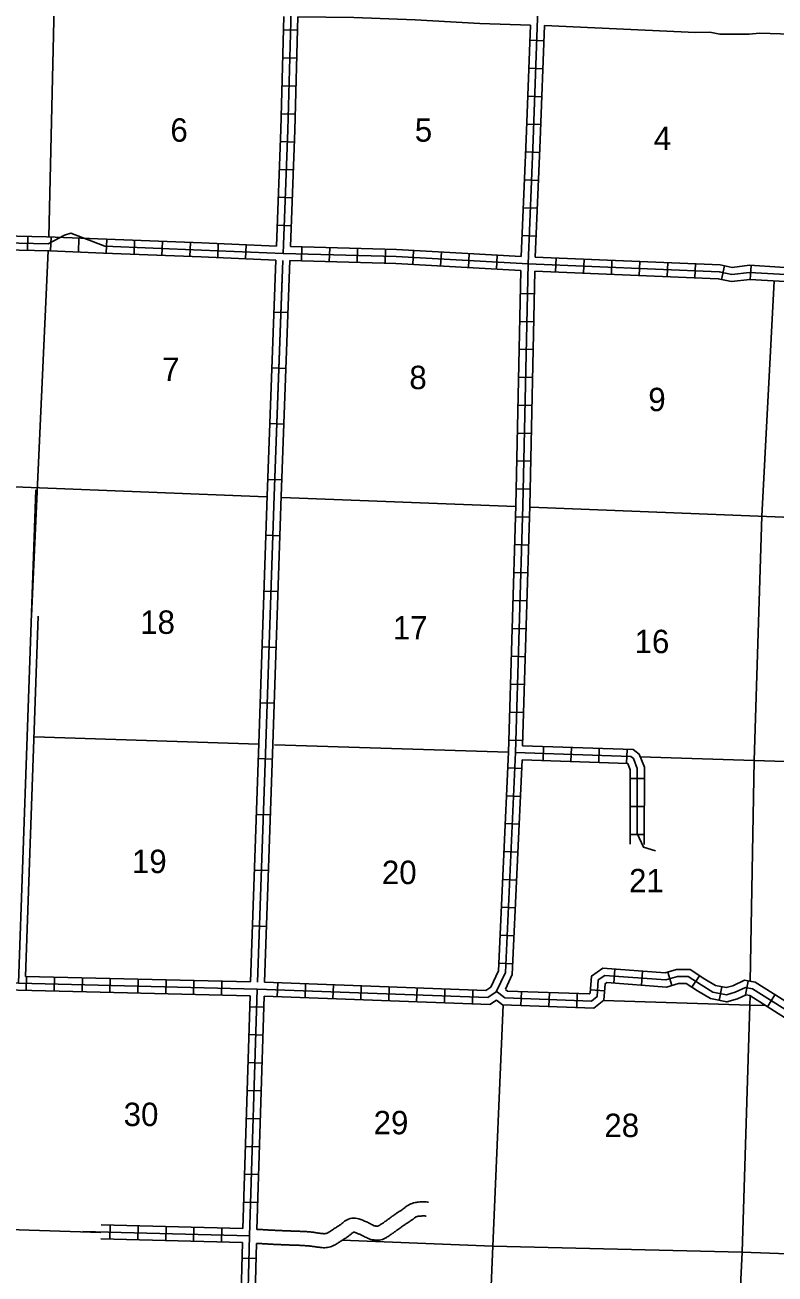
# Model space of a CAD drawing. Extents: x 718047 to 1161319, y 16095590 to 16471709.
# Drawn here: x 952016 to 968056, y 16156023 to 16182709 of the extents above; entities that cross this region are included whole.
import ezdxf

# ---------------------------------------------------------------- set-up
doc = ezdxf.new("R2010")
doc.units = 0
for name, color, linetype in [('L11', 7, 'Continuous'), ('L13', 7, 'Continuous'), ('L14', 7, 'Continuous'), ('L8', 7, 'Continuous'), ('L9', 7, 'Continuous')]:
    doc.layers.add(name, color=color, linetype=linetype)

msp = doc.modelspace()

# ---------------------------------------------------------------- linework, layer by layer
at = {"layer": 'L11'}
msp.add_line((952031, 16162382), (952302, 16170077), dxfattribs=at)
for points in [[(963124, 16182696), (966358, 16182546), (966665, 16182553), (966878, 16182513), (967501, 16182511), (967725, 16182537), (968402, 16182516)], [(960649, 16157555), (960623, 16157560), (960596, 16157562), (960570, 16157564), (960544, 16157565), (960519, 16157565), (960494, 16157563), (960478, 16157562), (960457, 16157562), (960429, 16157560), (960403, 16157557), (960382, 16157554), (960357, 16157550), (960324, 16157543), (960293, 16157532), (960265, 16157521), (960239, 16157508), (960215, 16157494), (960190, 16157479), (960169, 16157463), (960150, 16157449), (960137, 16157438), (960125, 16157430), (960107, 16157418), (960089, 16157405), (960072, 16157392), (960060, 16157383), (960049, 16157376), (960035, 16157367), (960016, 16157356), (959996, 16157343), (959976, 16157330), (959962, 16157320), (959946, 16157310), (959926, 16157297), (959907, 16157283), (959889, 16157269), (959872, 16157257), (959858, 16157246), (959844, 16157236), (959828, 16157225), (959811, 16157212), (959794, 16157200), (959784, 16157193), (959778, 16157189), (959762, 16157177), (959746, 16157166), (959730, 16157154), (959713, 16157142), (959697, 16157131), (959681, 16157119), (959668, 16157109), (959665, 16157107), (959651, 16157098), (959637, 16157088), (959622, 16157079), (959606, 16157069), (959592, 16157060), (959581, 16157054), (959573, 16157050), (959570, 16157049), (959563, 16157047), (959554, 16157045), (959548, 16157045), (959542, 16157045), (959531, 16157046), (959517, 16157047), (959508, 16157049), (959498, 16157051), (959486, 16157055), (959473, 16157060), (959460, 16157065), (959447, 16157071), (959436, 16157077), (959422, 16157085), (959402, 16157096), (959380, 16157108), (959360, 16157118), (959339, 16157128), (959319, 16157137), (959299, 16157146), (959279, 16157154), (959260, 16157162), (959240, 16157171), (959217, 16157180), (959196, 16157187), (959177, 16157194), (959153, 16157202), (959119, 16157211), (959084, 16157216), (959047, 16157218), (959009, 16157215), (958969, 16157207), (958936, 16157195), (958908, 16157183), (958878, 16157167), (958852, 16157150), (958832, 16157135), (958811, 16157119), (958793, 16157104)], [(958791, 16157102), (958780, 16157091), (958770, 16157084), (958757, 16157074), (958742, 16157064), (958729, 16157055), (958714, 16157046), (958697, 16157035), (958679, 16157023), (958661, 16157011), (958646, 16157001), (958631, 16156992), (958613, 16156981), (958593, 16156968), (958578, 16156957), (958564, 16156948), (958547, 16156938), (958529, 16156927), (958515, 16156917), (958502, 16156910), (958490, 16156903), (958478, 16156898), (958470, 16156894), (958461, 16156892), (958450, 16156889), (958440, 16156887), (958430, 16156886), (958420, 16156885), (958409, 16156885), (958395, 16156886), (958378, 16156888), (958360, 16156890), (958340, 16156892), (958322, 16156894), (958305, 16156896), (958286, 16156899), (958267, 16156902), (958246, 16156905), (958225, 16156908), (958204, 16156911), (958183, 16156914), (958162, 16156916), (958141, 16156919), (958120, 16156921), (958099, 16156923), (958078, 16156924), (958057, 16156926), (958036, 16156928), (958015, 16156929), (957994, 16156930), (957954, 16156932), (957934, 16156933), (957914, 16156934), (957900, 16156935), (957891, 16156936), (957872, 16156936), (957852, 16156937), (957832, 16156938), (957812, 16156939), (957792, 16156939), (957772, 16156940), (957752, 16156941), (957732, 16156942), (957712, 16156942), (957692, 16156943), (957672, 16156944), (957657, 16156944), (957652, 16156945), (957648, 16156945), (957632, 16156945), (957612, 16156946), (957592, 16156947), (957572, 16156948), (957552, 16156949), (957532, 16156949), (957512, 16156950), (957492, 16156951), (957452, 16156953), (957432, 16156953), (957412, 16156954), (957411, 16156954), (957392, 16156955), (957374, 16156956), (957354, 16156957), (957334, 16156958), (957315, 16156959), (957295, 16156960), (957275, 16156961), (957255, 16156962), (957234, 16156963), (957213, 16156964), (957194, 16156965), (957175, 16156966), (957155, 16156967), (957136, 16156969), (957116, 16156970), (957096, 16156971), (957076, 16156972)], [(960596, 16157260), (960583, 16157262), (960571, 16157264), (960557, 16157265), (960543, 16157265), (960528, 16157265), (960512, 16157264), (960489, 16157262), (960470, 16157262), (960458, 16157261), (960444, 16157260), (960425, 16157257), (960411, 16157255), (960404, 16157253), (960398, 16157251), (960389, 16157247), (960379, 16157242), (960368, 16157236), (960359, 16157231), (960348, 16157223), (960335, 16157212), (960317, 16157198), (960296, 16157184), (960281, 16157173), (960267, 16157163), (960251, 16157151), (960232, 16157137), (960209, 16157122), (960189, 16157110), (960173, 16157100), (960160, 16157092), (960146, 16157083), (960128, 16157070), (960110, 16157059), (960097, 16157050), (960084, 16157040), (960069, 16157030), (960054, 16157018), (960036, 16157005), (960018, 16156991), (960001, 16156980), (959986, 16156969), (959970, 16156957), (959960, 16156950), (959954, 16156945), (959937, 16156934), (959921, 16156922), (959905, 16156910), (959889, 16156899), (959872, 16156887), (959856, 16156875), (959844, 16156867), (959840, 16156864), (959821, 16156850), (959802, 16156837), (959783, 16156825), (959765, 16156814), (959745, 16156802), (959721, 16156788), (959693, 16156774), (959659, 16156762), (959627, 16156754), (959597, 16156748), (959563, 16156745), (959529, 16156745), (959500, 16156747), (959474, 16156750), (959444, 16156755), (959415, 16156763), (959389, 16156771), (959364, 16156780), (959341, 16156790), (959317, 16156801), (959292, 16156813), (959271, 16156825), (959257, 16156834), (959243, 16156841), (959228, 16156849), (959212, 16156856), (959196, 16156863), (959180, 16156871), (959163, 16156878), (959145, 16156885), (959128, 16156892), (959113, 16156898), (959097, 16156904), (959078, 16156910), (959064, 16156915), (959059, 16156916), (959055, 16156917), (959052, 16156917), (959050, 16156917), (959046, 16156915), (959037, 16156912), (959031, 16156909), (959024, 16156904), (959012, 16156895), (959001, 16156887), (958989, 16156876)], [(957073, 16156973), (957064, 16156973), (957053, 16156973), (957033, 16156974), (957013, 16156975), (956974, 16156977)], [(958991, 16156878), (958973, 16156862), (958951, 16156845), (958932, 16156831), (958914, 16156818), (958894, 16156804), (958875, 16156792), (958858, 16156782), (958843, 16156772), (958827, 16156761), (958809, 16156749), (958790, 16156737), (958774, 16156728), (958760, 16156719), (958743, 16156707), (958723, 16156694), (958706, 16156684), (958690, 16156673), (958671, 16156661), (958649, 16156648), (958626, 16156636), (958601, 16156624), (958572, 16156612), (958543, 16156603), (958515, 16156596), (958486, 16156590), (958456, 16156587), (958426, 16156585), (958397, 16156585), (958371, 16156587), (958348, 16156589), (958327, 16156592), (958307, 16156594), (958285, 16156596), (958263, 16156599), (958242, 16156602), (958222, 16156606), (958202, 16156608), (958184, 16156611), (958165, 16156614), (958147, 16156616), (958128, 16156618), (958110, 16156620), (958091, 16156622), (958072, 16156624), (958053, 16156626), (958034, 16156627), (958015, 16156628), (957996, 16156630), (957978, 16156631), (957938, 16156633), (957917, 16156634), (957897, 16156635), (957887, 16156636), (957880, 16156636), (957860, 16156637), (957840, 16156637), (957820, 16156638), (957800, 16156639), (957780, 16156640), (957760, 16156640), (957740, 16156641), (957720, 16156642), (957700, 16156643), (957680, 16156643), (957660, 16156644), (957645, 16156645), (957640, 16156645), (957636, 16156645), (957620, 16156646), (957600, 16156646), (957580, 16156647), (957560, 16156648), (957540, 16156649), (957520, 16156650), (957500, 16156650), (957480, 16156651), (957440, 16156653), (957420, 16156654), (957400, 16156654), (957400, 16156654), (957380, 16156655), (957359, 16156656), (957338, 16156657), (957318, 16156658), (957298, 16156659), (957278, 16156661), (957258, 16156662), (957238, 16156663), (957218, 16156664), (957199, 16156665), (957179, 16156666), (957158, 16156667), (957138, 16156668), (957117, 16156669), (957097, 16156671), (957077, 16156672), (957058, 16156673)], [(957060, 16156673), (957052, 16156673), (957040, 16156674), (957020, 16156675), (957001, 16156675), (956965, 16156677)]]:
    msp.add_lwpolyline(points, dxfattribs=at)
at = {"layer": 'L13'}
for p, q in [((952640, 16183114), (952530, 16178184)), ((952159, 16170083), (952516, 16177884)), ((957353, 16167332), (962354, 16167172))]:
    msp.add_line(p, q, dxfattribs=at)
for points in [[(968038, 16177233), (967774, 16172212), (967608, 16166992), (967526, 16162276)], [(947111, 16173027), (957179, 16172630)], [(957509, 16172617), (962509, 16172419)], [(962827, 16172407), (973102, 16172002), (978371, 16171777), (983608, 16171620), (988122, 16171565)], [(952211, 16167497), (957015, 16167343)], [(965173, 16167074), (967608, 16166992), (972929, 16166824), (978215, 16166615), (983451, 16166408), (988632, 16166328), (992939, 16166192)], [(964387, 16161869), (967518, 16161770), (967854, 16161760)], [(967521, 16161969), (967518, 16161770), (967350, 16156492), (967099, 16151225), (966964, 16145946), (966838, 16140666), (966630, 16135440), (966478, 16130144), (966352, 16124840), (966218, 16119586)], [(962244, 16161772), (962019, 16156619), (961801, 16151334), (961669, 16146113), (961594, 16140882), (961367, 16135564), (961258, 16130292), (961082, 16125040), (960962, 16119693)], [(943801, 16157231), (953640, 16156908)], [(958800, 16156745), (962019, 16156619), (967350, 16156492), (972619, 16156300), (977913, 16156058), (983110, 16155969), (988313, 16155771)]]:
    msp.add_lwpolyline(points, dxfattribs=at)
at = {"layer": 'L8'}
for p, q in [((957845, 16182595), (957547, 16182603)), ((962813, 16182381), (963111, 16182370)), ((957828, 16181999), (957530, 16182007)), ((962790, 16181785), (963088, 16181774)), ((957811, 16181402), (957513, 16181411)), ((962768, 16181189), (963066, 16181177)), ((957795, 16180806), (957496, 16180814)), ((962745, 16180593), (963043, 16180581)), ((957775, 16180208), (957477, 16180219)), ((962722, 16179997), (963020, 16179985)), ((957753, 16179612), (957455, 16179623)), ((962698, 16179401), (962996, 16179389)), ((957730, 16179016), (957432, 16179027)), ((962673, 16178805), (962971, 16178792)), ((957708, 16178420), (957410, 16178431)), ((952068, 16177895), (952075, 16178193)), ((952563, 16177882), (952575, 16178180)), ((953159, 16177858), (953171, 16178156)), ((953753, 16177836), (953765, 16178134)), ((954350, 16177811), (954362, 16178109)), ((962649, 16178209), (962947, 16178196)), ((954946, 16177787), (954958, 16178085)), ((955542, 16177762), (955554, 16178061)), ((956138, 16177738), (956151, 16178036)), ((956734, 16177713), (956747, 16178011)), ((957929, 16177669), (957937, 16177967)), ((958525, 16177652), (958533, 16177950)), ((959121, 16177635), (959130, 16177934)), ((959718, 16177619), (959726, 16177917)), ((960310, 16177592), (960326, 16177890)), ((960905, 16177560), (960922, 16177858)), ((961501, 16177527), (961517, 16177825)), ((962097, 16177494), (962113, 16177792)), ((963363, 16177433), (963376, 16177731)), ((963960, 16177408), (963972, 16177706)), ((964556, 16177383), (964568, 16177681)), ((965152, 16177358), (965164, 16177656)), ((965748, 16177333), (965760, 16177631)), ((966344, 16177309), (966356, 16177607)), ((967525, 16177274), (967542, 16177572)), ((966913, 16177273), (966976, 16177565)), ((962909, 16176966), (962610, 16176973)), ((962896, 16176370), (962597, 16176376)), ((962883, 16175773), (962584, 16175780)), ((962869, 16175177), (962571, 16175184)), ((962856, 16174580), (962558, 16174587)), ((962843, 16173984), (962545, 16173991)), ((962830, 16173388), (962532, 16173394)), ((962817, 16172791), (962519, 16172798)), ((962802, 16172194), (962504, 16172202)), ((962784, 16171597), (962486, 16171606)), ((962767, 16171001), (962469, 16171010)), ((962749, 16170404), (962451, 16170413)), ((962731, 16169808), (962433, 16169817)), ((962714, 16169212), (962415, 16169221)), ((962696, 16168615), (962398, 16168624)), ((962678, 16168019), (962380, 16168028)), ((962660, 16167423), (962362, 16167432)), ((963105, 16167295), (963095, 16166996)), ((963701, 16167274), (963691, 16166976)), ((964297, 16167253), (964287, 16166955)), ((964894, 16167232), (964883, 16166934)), ((962637, 16166824), (962339, 16166838)), ((965260, 16166609), (964961, 16166609)), ((962610, 16166228), (962312, 16166242)), ((965259, 16166012), (964960, 16166013)), ((962583, 16165632), (962285, 16165646)), ((965253, 16165417), (964955, 16165417)), ((962556, 16165036), (962258, 16165050)), ((962529, 16164440), (962231, 16164454)), ((962502, 16163844), (962204, 16163858)), ((962475, 16163248), (962177, 16163262)), ((962448, 16162652), (962150, 16162666)), ((952031, 16162382), (956840, 16162265)), ((952044, 16162083), (952051, 16162381)), ((952641, 16162068), (952648, 16162366)), ((964607, 16162240), (964630, 16162537)), ((965202, 16162195), (965224, 16162492)), ((965847, 16162187), (965762, 16162473)), ((966279, 16162149), (966443, 16162397)), ((953237, 16162053), (953244, 16162352)), ((953833, 16162039), (953841, 16162337)), ((954430, 16162024), (954437, 16162323)), ((955026, 16162010), (955033, 16162308)), ((955623, 16161995), (955630, 16162294)), ((956219, 16161981), (956226, 16162279)), ((957410, 16161947), (957421, 16162245)), ((958006, 16161925), (958017, 16162223)), ((958602, 16161903), (958613, 16162201)), ((959199, 16161882), (959209, 16162180)), ((959795, 16161860), (959806, 16162158)), ((960391, 16161838), (960402, 16162136)), ((960987, 16161816), (960998, 16162115)), ((964409, 16162073), (964111, 16162096)), ((966861, 16161869), (966921, 16162161)), ((967426, 16161991), (967484, 16162283)), ((956674, 16156993), (956830, 16161965)), ((961583, 16161795), (961594, 16162093)), ((962623, 16161759), (962634, 16162057)), ((963219, 16161738), (963230, 16162036)), ((963816, 16161716), (963826, 16162014)), ((967897, 16161734), (968055, 16161987)), ((956823, 16161733), (957122, 16161724)), ((956805, 16161137), (957103, 16161127)), ((956786, 16160540), (957084, 16160531)), ((956767, 16159944), (957066, 16159935)), ((956749, 16159348), (957047, 16159338)), ((956730, 16158751), (957028, 16158742)), ((956711, 16158155), (957010, 16158146)), ((956693, 16157559), (956991, 16157549)), ((956674, 16156993), (953643, 16157072)), ((953834, 16156768), (953841, 16157066)), ((954430, 16156752), (954438, 16157050)), ((955026, 16156736), (955034, 16157035)), ((956666, 16156693), (953636, 16156772)), ((955623, 16156721), (955631, 16157019)), ((956219, 16156705), (956227, 16157004)), ((956658, 16156365), (956956, 16156357))]:
    msp.add_line(p, q, dxfattribs=at)
for points in [[(962774, 16177606), (962882, 16180254), (962980, 16182852), (963158, 16187724), (963552, 16188070), (968416, 16187901), (973703, 16187694), (976369, 16187627), (978976, 16187553)], [(957536, 16177829), (957636, 16180469), (957708, 16183034)], [(957392, 16177985), (957486, 16180474), (957554, 16182891)], [(957692, 16177975), (957786, 16180464), (957854, 16182883)], [(957854, 16182883), (959046, 16182867), (960359, 16182818), (961741, 16182741), (962824, 16182707)], [(962630, 16177764), (962732, 16180260), (962824, 16182707)], [(962930, 16177750), (963032, 16180248), (963124, 16182696)], [(942087, 16178485), (944554, 16178388), (947168, 16178302), (952478, 16178185), (953759, 16178135), (955800, 16178051), (957392, 16177985)], [(941934, 16178341), (944549, 16178238), (947164, 16178152), (952513, 16178034), (952513, 16178034), (952861, 16178215), (952995, 16178260), (953728, 16177986), (955793, 16177901), (957536, 16177829), (959952, 16177761), (962774, 16177606)], [(947308, 16177999), (952548, 16177884), (953698, 16177837), (955787, 16177752), (957381, 16177685)], [(957692, 16177975), (959958, 16177911), (962630, 16177764)], [(941314, 16162566), (944346, 16162466), (946578, 16162385), (951876, 16162236), (956984, 16162111), (961914, 16161932), (962093, 16162051), (962290, 16162462), (962504, 16167166), (962660, 16172439), (962774, 16177606)], [(957681, 16177675), (959946, 16177612), (962620, 16177465)], [(962774, 16177606), (966862, 16177436), (967135, 16177378), (967512, 16177424), (968153, 16177388), (970684, 16177300)], [(962930, 16177750), (966881, 16177586), (967142, 16177530), (967507, 16177575), (968159, 16177537), (970690, 16177450)], [(957517, 16177309), (957348, 16172647), (957165, 16167350), (956990, 16162260)], [(957140, 16162256), (961871, 16162084), (961976, 16162153), (962141, 16162499), (962354, 16167172), (962510, 16172443), (962620, 16177465)], [(962658, 16167311), (962810, 16172435), (962920, 16177450)], [(962920, 16177450), (966843, 16177287), (967128, 16177226), (967517, 16177274), (968146, 16177238), (970679, 16177150)], [(951876, 16162236), (952247, 16172779)], [(962504, 16167166), (964969, 16167081), (965026, 16167037), (965111, 16166826), (965109, 16165434), (965242, 16165146), (965497, 16165063)], [(962658, 16167311), (965022, 16167229), (965149, 16167131), (965261, 16166855), (965259, 16165198)], [(962289, 16162112), (962438, 16162425), (962647, 16167011)], [(962647, 16167011), (964906, 16166933), (964961, 16166797), (964959, 16165205)], [(962086, 16162075), (962281, 16161921), (964130, 16161854), (964250, 16161951), (964277, 16162308), (964414, 16162404), (965720, 16162305), (965972, 16162380), (966197, 16162382), (966475, 16162198), (966729, 16162048), (967019, 16161989), (967204, 16162042), (967424, 16162143), (967573, 16162113), (968399, 16161596)], [(962289, 16162105), (962335, 16162069), (964079, 16162006), (964105, 16162027), (964133, 16162390), (964372, 16162558), (965703, 16162456), (965950, 16162530), (966242, 16162532), (966554, 16162325), (966783, 16162190), (967013, 16162143), (967151, 16162183), (967405, 16162300), (967629, 16162255), (968457, 16161736), (968780, 16161659), (969183, 16161662), (969379, 16161742), (969667, 16161987), (969889, 16162022), (970198, 16161875)], [(946723, 16162231), (951872, 16162086), (956830, 16161965)], [(956381, 16141013), (956453, 16146177), (956382, 16146598), (956526, 16146943), (956565, 16147634), (956397, 16148123), (956418, 16148823), (956615, 16148975), (956819, 16156839), (956984, 16162111)], [(962100, 16161872), (962227, 16161772), (964180, 16161702), (964394, 16161874), (964421, 16162226), (964456, 16162250), (965736, 16162153), (965994, 16162230), (966152, 16162231), (966395, 16162071), (966674, 16161906), (967024, 16161835), (967256, 16161900), (967442, 16161986), (967516, 16161972), (968340, 16161455), (968746, 16161359), (969243, 16161362), (969537, 16161483), (969797, 16161704), (969843, 16161711), (970075, 16161601)], [(956974, 16156977), (957130, 16161956)], [(957130, 16161956), (961957, 16161780), (962097, 16161873)], [(956819, 16156839), (953256, 16156932)], [(956383, 16147065), (956413, 16147613), (956246, 16148100), (956271, 16148898), (956467, 16149050), (956666, 16156693)], [(956683, 16147063), (956716, 16147655), (956547, 16148146), (956566, 16148747), (956763, 16148900), (956965, 16156677)]]:
    msp.add_lwpolyline(points, dxfattribs=at)
at = {"layer": 'L9'}
for p, q in [((957640, 16176565), (957342, 16176576)), ((957596, 16175373), (957298, 16175384)), ((957553, 16174181), (957255, 16174191)), ((957509, 16172988), (957211, 16172999)), ((957467, 16171796), (957169, 16171806)), ((957426, 16170603), (957128, 16170614)), ((957385, 16169411), (957087, 16169421)), ((957344, 16168218), (957046, 16168229)), ((957303, 16167026), (957005, 16167036)), ((957262, 16165833), (956964, 16165844)), ((957221, 16164641), (956923, 16164651)), ((957180, 16163448), (956882, 16163459))]:
    msp.add_line(p, q, dxfattribs=at)
for points in [[(957381, 16177685), (957198, 16172652), (957015, 16167355), (956840, 16162265)], [(957531, 16177680), (957348, 16172647), (957165, 16167350), (956990, 16162261)], [(957681, 16177675), (957497, 16172641), (957315, 16167345), (957140, 16162256)]]:
    msp.add_lwpolyline(points, dxfattribs=at)

# ---------------------------------------------------------------- texts
at = {"layer": 'L14'}
for s, p in [('6', (955126, 16180215)), ('5', (960353, 16180215)), ('4', (965463, 16180039)), ('7', (954950, 16175104)), ('8', (960236, 16174928)), ('9', (965346, 16174458)), ('18', (954480, 16169700)), ('17', (959883, 16169582)), ('16', (965052, 16169288)), ('19', (954304, 16164589)), ('20', (959648, 16164354)), ('21', (964934, 16164178)), ('30', (954127, 16159184)), ('29', (959472, 16159008)), ('28', (964406, 16158949))]:
    msp.add_text(s, height=500, rotation=0.0005, dxfattribs=at).set_placement(p)

doc.saveas('drawing.dxf')
